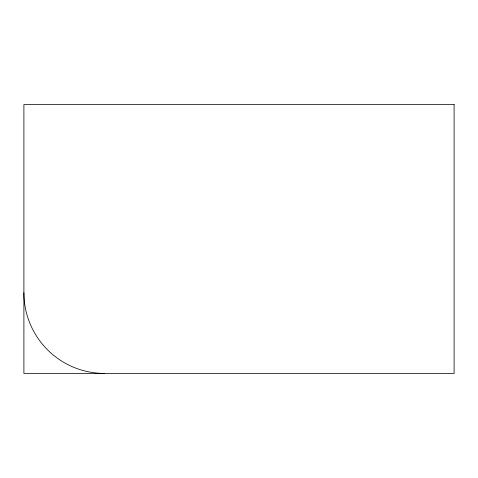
<?xml version="1.0" encoding="UTF-8"?>
<svg xmlns="http://www.w3.org/2000/svg" width="478" height="478" viewBox="0 0 478 478"><rect width="100%" height="100%" fill="white"/><g stroke="black" fill="none" stroke-linecap="round" stroke-linejoin="round"><path stroke-width="0.72" d="M104.562 373.438A80.663 80.663 0 0 1 23.9 292.775M454.1 104.562L23.9 104.562L23.9 373.438L454.1 373.438L454.1 104.562"/></g></svg>
